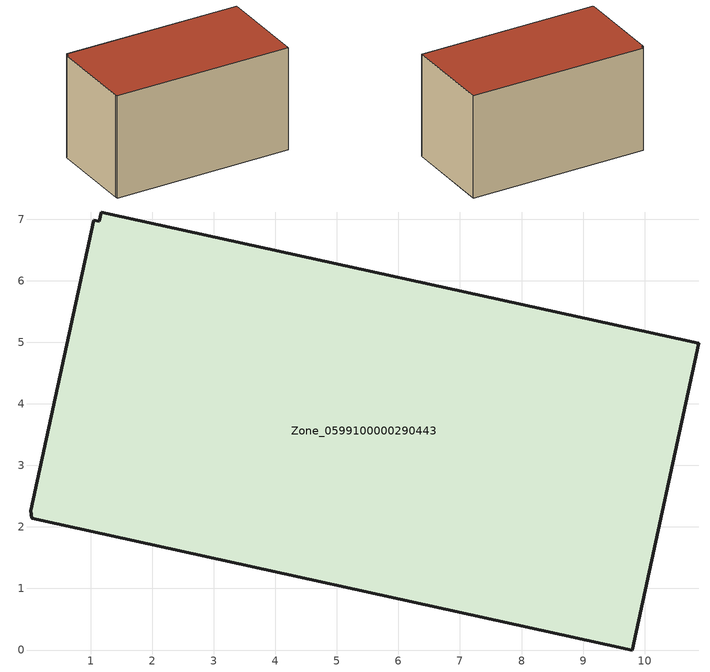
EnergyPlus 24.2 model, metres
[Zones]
Zone_0599100000290443
 floor ground (C_G): 1.05,6.99 1.14,6.97 1.17,7.12 10.88,4.99 9.8,0 0.04,2.14 0.02,2.26 z0
 wall outside (C_F): 10.88,4.99 1.17,7.12 1.14,6.97 1.05,6.99 0.02,2.26 0.04,2.14 9.8,0 10.88,4.99 z0:5.86
 roof outside (C_R): 1.14,6.97 1.05,6.99 0.02,2.26 0.04,2.14 9.8,0 10.88,4.99 1.17,7.12 z5.86
[BUILDING]
Pand.0599100000290443: North Axis=0; Terrain=City; Loads Convergence Tolerance Value=0.04; Temperature Convergence Tolerance Value=0.4; Solar Distribution=FullExterior; Maximum Number of Warmup Days=25; Minimum Number of Warmup Days=1
[Site:Location]
Rotterdam.The.Hague.AP_ZH_NLD Design_Conditions: Latitude=51.96; Longitude=4.45; Time Zone=1; Elevation=-4.5
[SITE:GROUNDTEMPERATURE:BUILDINGSURFACE]
18, 18, 18, 18, 18, 18, 18, 18, 18, 18, 18, 18
[MATERIAL] Thermal Absorptance=0.9; Solar Absorptance=0.7; Visible Absorptance=0.7
Name | Roughness | Thickness | Conductivity | Density | Specific Heat
G.TI.1975-1991 | MediumSmooth | 0.15 | 0.288461 | 540 | 1210
F.TI.1975-1991 | Rough | 0.3 | 0.230769 | 1920 | 840
R.TI.1975-1991 | MediumRough | 0.2 | 0.153846 | 1500 | 1000
[CONSTRUCTION]
C_G: G.TI.1975-1991
C_F: F.TI.1975-1991
C_R: R.TI.1975-1991
[ZONE]
Zone_0599100000290443: Type=1; Multiplier=1; Ceiling Height=Autocalculate; Volume=Autocalculate; Floor Area=autocalculate; Part of Total Floor Area=Yes
[ZONEINFILTRATION:DESIGNFLOWRATE]
Infil_Zone_0599100000290443: Zone or ZoneList or Space or SpaceList=Zone_0599100000290443; Schedule=AlwaysOn; Design Flow Rate Calculation Method=Flow/Area; Flow Rate per Floor Area=0.003; Constant Term Coefficient=1; Temperature Term Coefficient=0; Velocity Term Coefficient=0; Velocity Squared Term Coefficient=0
[HVACTEMPLATE:ZONE:IDEALLOADSAIRSYSTEM]
Zone_0599100000290443: Maximum Heating Supply Air Temperature=50; Minimum Cooling Supply Air Temperature=13; Maximum Heating Supply Air Humidity Ratio=0.0156; Minimum Cooling Supply Air Humidity Ratio=0.0077; Heating Limit=NoLimit; Cooling Limit=NoLimit; Dehumidification Control Type=ConstantSensibleHeatRatio; Cooling Sensible Heat Ratio=0.7; Dehumidification Setpoint=60; Humidification Control Type=None; Humidification Setpoint=30; Outdoor Air Method=None; Outdoor Air Flow Rate per Person=0.00944; Outdoor Air Flow Rate per Zone Floor Area=0; Outdoor Air Flow Rate per Zone=0; Demand Controlled Ventilation Type=None; Outdoor Air Economizer Type=NoEconomizer; Heat Recovery Type=None; Sensible Heat Recovery Effectiveness=0.7; Latent Heat Recovery Effectiveness=0.65
[ZONECONTROL:THERMOSTAT]
ThermostatControl_Zone_0599100000290443: Zone or ZoneList=Zone_0599100000290443; Control Type Schedule=DualSetpointControlType; Control 1=Thermostat_Zone_0599100000290443; Temperature Difference Between Cutout And Setpoint=0
[THERMOSTATSETPOINT:DUALSETPOINT]
Thermostat_Zone_0599100000290443: Heating Setpoint Temperature Schedule=HeatingSetpoint_Zone_0599100000290443; Cooling Setpoint Temperature Schedule=CoolingSetpoint_Zone_0599100000290443
[SCHEDULE:COMPACT]
HeatingSetpoint_Zone_0599100000290443: Through: 12/31, For: AllDays, Until: 24:00, 21
CoolingSetpoint_Zone_0599100000290443: Through: 12/31, For: AllDays, Until: 24:00, 24
DualSetpointControlType: Through: 12/31, For: AllDays, Until: 24:00, 4
AlwaysOn: Through: 12/31, For: AllDays, Until: 24:00, 1
